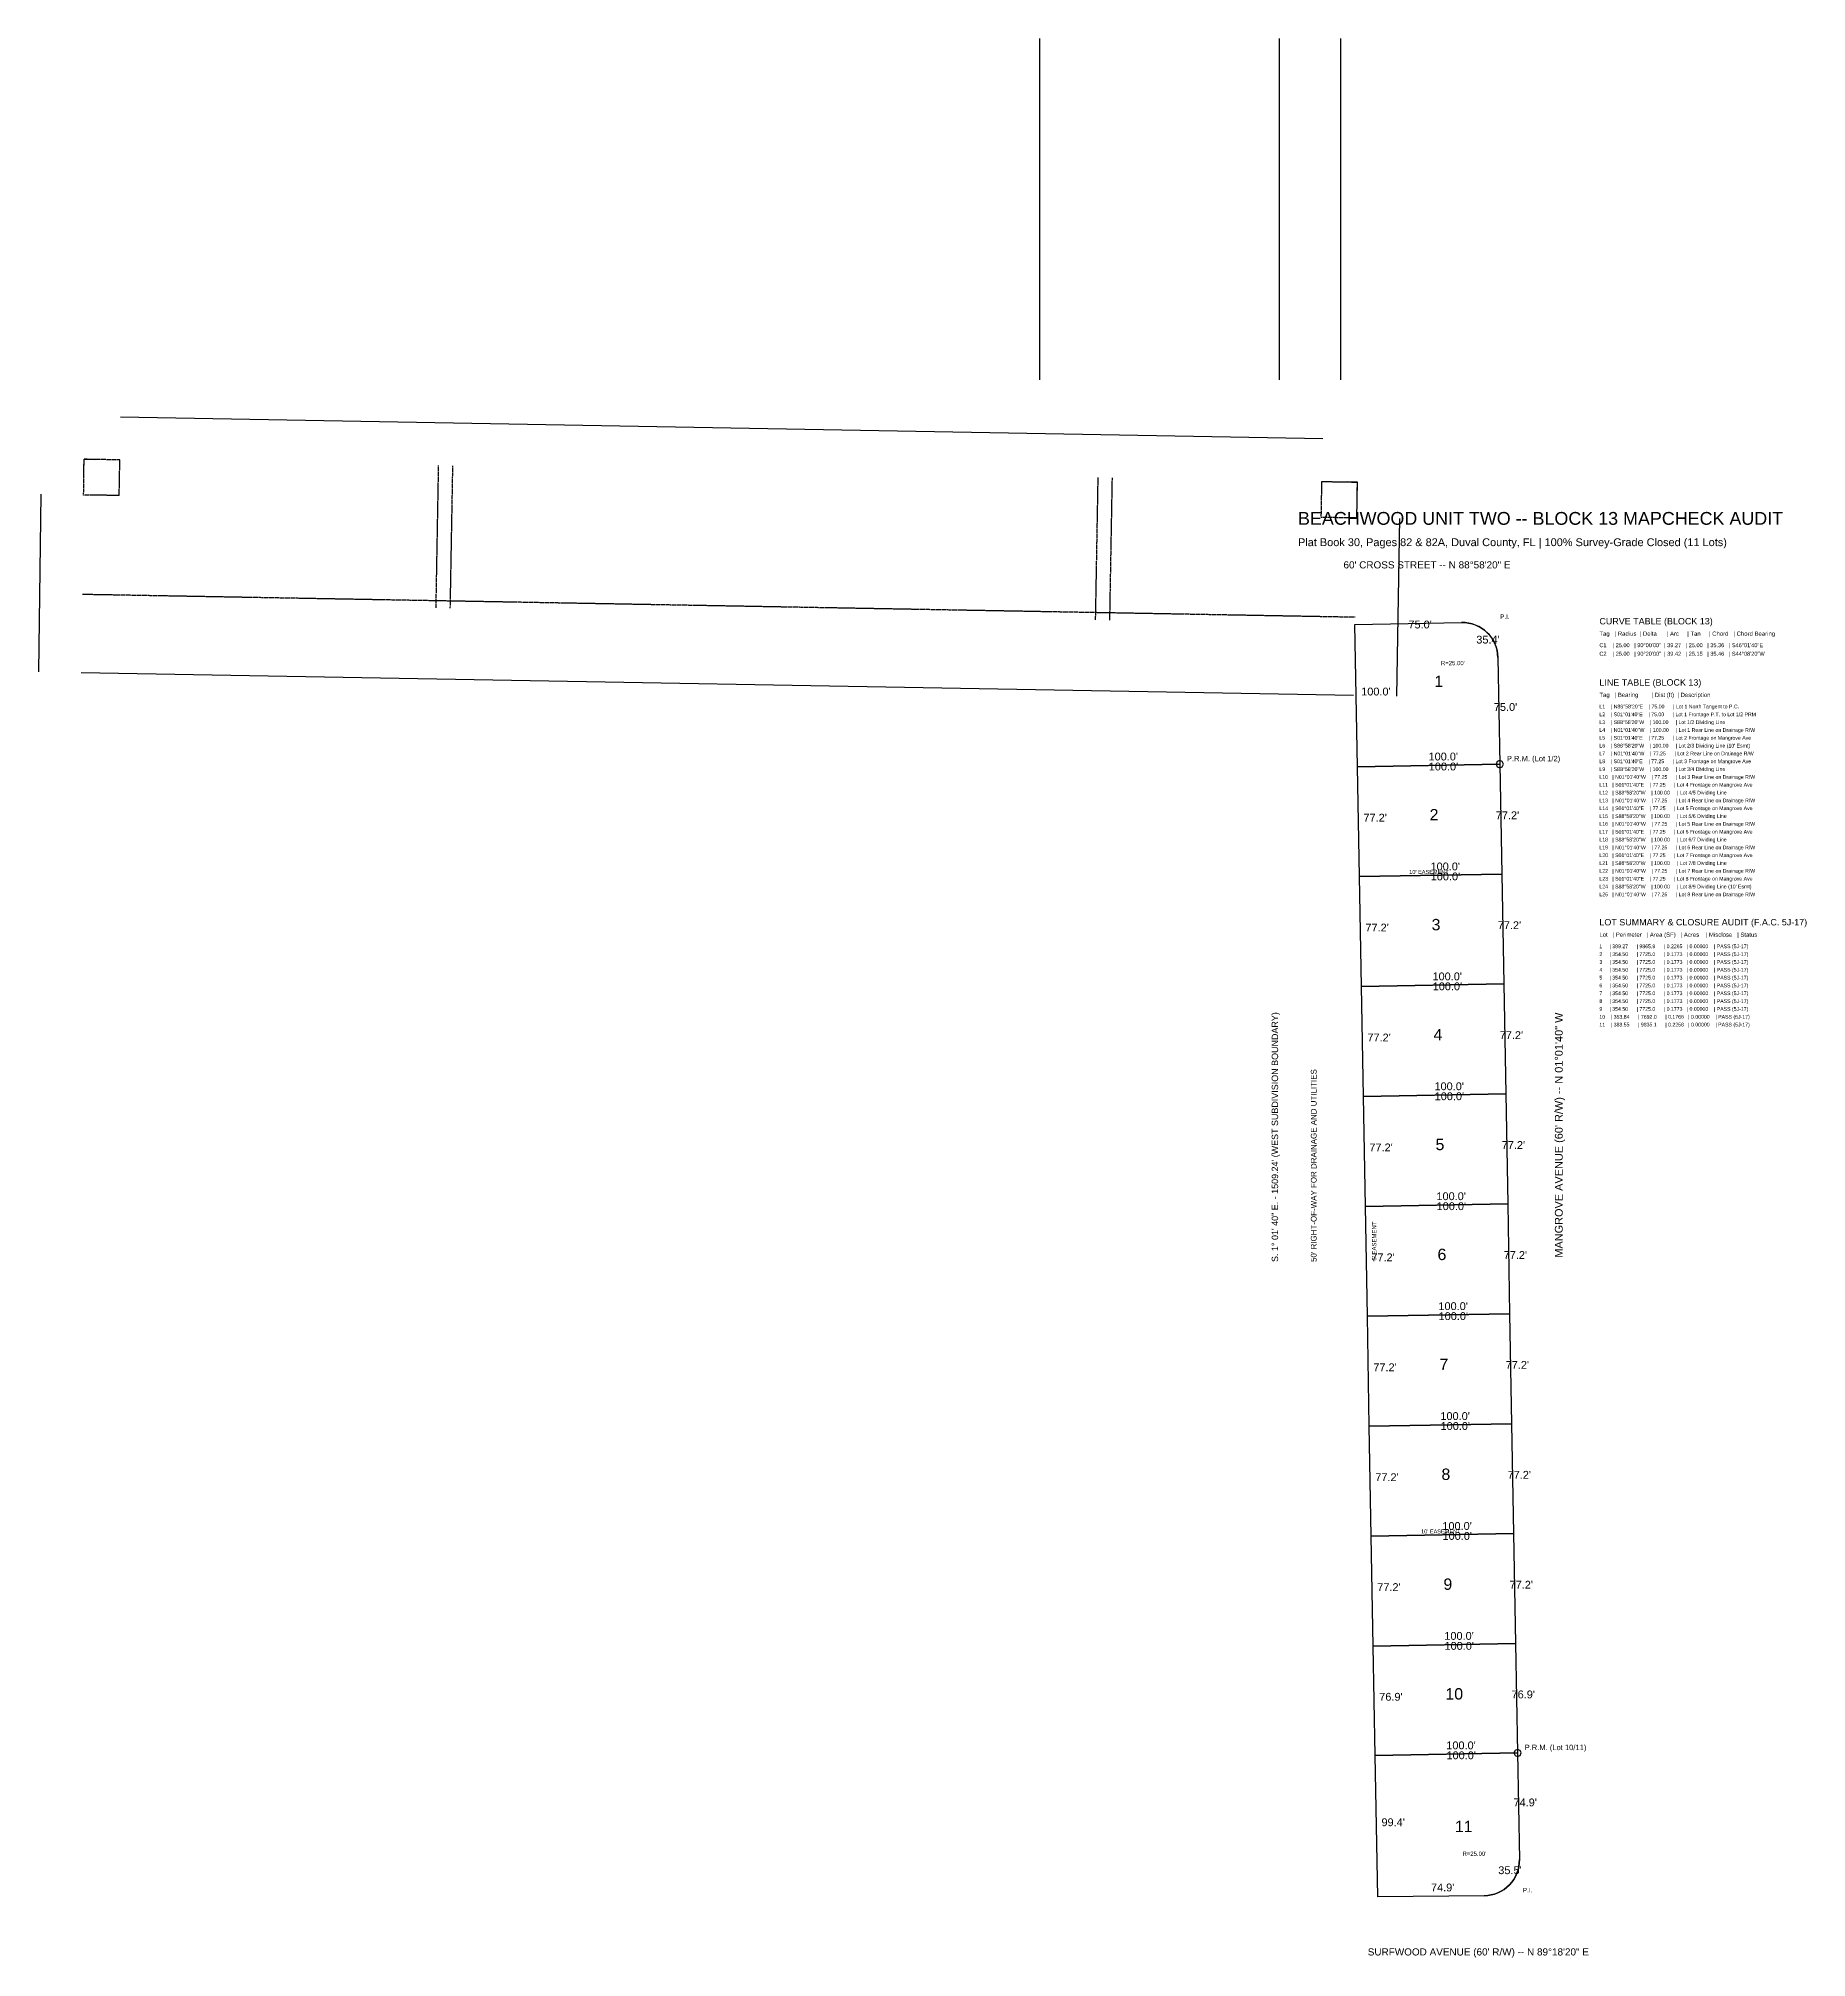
# Model space of a CAD drawing. Extents: x 75 to 1317, y 63 to 1412.
import ezdxf

# ---------------------------------------------------------------- set-up
doc = ezdxf.new("R2010")
doc.units = 0
doc.linetypes.add('DASHED', pattern=[0.75, 0.5, -0.25])
doc.linetypes.add('ROT_90.00', pattern=[0])
for name, color, linetype in [('BOUNDARY', 7, 'CONTINUOUS'), ('CURVE', 6, 'CONTINUOUS'), ('DIM-LABELS', 3, 'CONTINUOUS'), ('EASEMENT', 3, 'DASHED'), ('LOT_LINE', 4, 'CONTINUOUS'), ('MONUMENT', 2, 'CONTINUOUS'), ('RADIAL_LINE', 1, 'DASHED'), ('ROW_STREET', 2, 'CONTINUOUS'), ('STREET_CL', 2, 'Continuous'), ('TABLE_FRAME', 7, 'CONTINUOUS'), ('TABLE_TEXT', 4, 'CONTINUOUS'), ('TEXT-LABELS', 7, 'CONTINUOUS'), ('TITLEBLOCK', 2, 'CONTINUOUS')]:
    doc.layers.add(name, color=color, linetype=linetype)
doc.styles.get("Standard").update_dxf_attribs({"font": 'Arial'})

msp = doc.modelspace()

# ---------------------------------------------------------------- linework, layer by layer
at = {"layer": 'BOUNDARY'}
msp.add_line((999.1031, 950.008), (104.907, 966.0499), dxfattribs=at)
at = {"layer": 'CURVE'}
for points in [[(1074.9879, 1001.3453), (1077.4401, 1001.2689), (1079.873, 1000.9525), (1082.2632, 1000.3991), (1084.5876, 999.6142), (1086.8239, 998.6052), (1088.9505, 997.3818), (1090.947, 995.9559), (1092.7941, 994.3412), (1094.474, 992.5532), (1095.9706, 990.6092), (1097.2695, 988.5278), (1098.358, 986.3292), (1099.2258, 984.0344), (1099.8646, 981.6656), (1100.268, 979.2456), (1100.4323, 976.7977)], [(1115.5852, 132.1578), (1115.5081, 129.6965), (1115.1892, 127.2548), (1114.6316, 124.8563), (1113.8408, 122.5242), (1112.8244, 120.2813), (1111.5922, 118.1493), (1110.1563, 116.1488), (1108.5306, 114.2993), (1106.7308, 112.6187), (1104.7743, 111.1233), (1102.6803, 109.8277), (1100.4689, 108.7443), (1098.1617, 107.8838), (1095.7811, 107.2544), (1093.35, 106.8622), (1090.8922, 106.7111)]]:
    msp.add_lwpolyline(points, dxfattribs=at)
for centre, start, end in [((1075.4364, 976.3493), 1.0278, 91.0278), ((1090.5892, 131.7093), 270.6944, 1.0278)]:
    msp.add_arc(centre, 25, start, end, dxfattribs=at)
at = {"layer": 'EASEMENT'}
for p, q in [((354.3539, 1011.5829), (356.1476, 1111.5668)), ((364.3523, 1011.4035), (366.146, 1111.3875)), ((817.7793, 1003.269), (819.573, 1103.253)), ((827.7777, 1003.0897), (829.5714, 1103.0736)), ((1000.0897, 1004.9992), (105.8936, 1021.0411))]:
    msp.add_line(p, q, dxfattribs=at)
at = {"layer": 'LOT_LINE'}
for points in [[(1001.7937, 900.0161), (1000, 1000), (1074.9879, 1001.3453), (1077.4401, 1001.2689), (1079.873, 1000.9525), (1082.2632, 1000.3991), (1084.5876, 999.6142), (1086.8239, 998.6052), (1088.9505, 997.3818), (1090.947, 995.9559), (1092.7941, 994.3412), (1094.474, 992.5532), (1095.9706, 990.6092), (1097.2695, 988.5278), (1098.358, 986.3292), (1099.2258, 984.0344), (1099.8646, 981.6656), (1100.268, 979.2456), (1100.4323, 976.7977), (1101.7776, 901.8098)], [(1003.1794, 822.7785), (1001.7937, 900.0161), (1101.7776, 901.8098), (1103.1633, 824.5722)], [(1004.565, 745.5409), (1003.1794, 822.7785), (1103.1633, 824.5722), (1104.5489, 747.3347)], [(1005.9506, 668.3034), (1004.565, 745.5409), (1104.5489, 747.3347), (1105.9346, 670.0971)], [(1007.3363, 591.0658), (1005.9506, 668.3034), (1105.9346, 670.0971), (1107.3202, 592.8595)], [(1008.7219, 513.8282), (1007.3363, 591.0658), (1107.3202, 592.8595), (1108.7058, 515.6219)], [(1010.1076, 436.5907), (1008.7219, 513.8282), (1108.7058, 515.6219), (1110.0915, 438.3844)], [(1011.4932, 359.3531), (1010.1076, 436.5907), (1110.0915, 438.3844), (1111.4771, 361.1468)], [(1012.8789, 282.1155), (1011.4932, 359.3531), (1111.4771, 361.1468), (1112.8628, 283.9092)], [(1014.2586, 205.2079), (1012.8789, 282.1155), (1112.8628, 283.9092), (1114.2425, 207.0016)], [(1016.0419, 105.8039), (1014.2586, 205.2079), (1114.2425, 207.0016), (1115.5852, 132.1578), (1115.5081, 129.6965), (1115.1892, 127.2548), (1114.6316, 124.8563), (1113.8408, 122.5242), (1112.8244, 120.2813), (1111.5922, 118.1493), (1110.1563, 116.1488), (1108.5306, 114.2993), (1106.7308, 112.6187), (1104.7743, 111.1233), (1102.6803, 109.8277), (1100.4689, 108.7443), (1098.1617, 107.8838), (1095.7811, 107.2544), (1093.35, 106.8622), (1090.8922, 106.7111)]]:
    msp.add_lwpolyline(points, close=True, dxfattribs=at)
at = {"layer": 'MONUMENT'}
for points in [[(1104.2776, 901.8098), (1103.5454, 903.5776), (1101.7776, 904.3098), (1100.0099, 903.5776), (1099.2776, 901.8098), (1100.0099, 900.042), (1101.7776, 899.3098), (1103.5454, 900.042)], [(1116.7425, 207.0016), (1116.0103, 208.7694), (1114.2425, 209.5016), (1112.4747, 208.7694), (1111.7425, 207.0016), (1112.4747, 205.2338), (1114.2425, 204.5016), (1116.0103, 205.2338)]]:
    msp.add_lwpolyline(points, close=True, dxfattribs=at)
for p in [(1101.7776, 901.8098), (1114.2425, 207.0016)]:
    msp.add_point(p, dxfattribs=at)
at = {"layer": 'RADIAL_LINE'}
for p, q in [((106.7111, 1090.8922), (107.0159, 1116.0363)), ((132.1578, 1115.5852), (107.0159, 1116.0363)), ((131.7093, 1090.5892), (132.1578, 1115.5852)), ((976.3493, 1075.4364), (976.7977, 1100.4323)), ((976.7977, 1100.4323), (1001.7937, 1099.9839)), ((1001.3453, 1074.9879), (1001.7937, 1099.9839)), ((131.7093, 1090.5892), (106.7111, 1090.8922)), ((976.3493, 1075.4364), (1001.3453, 1074.9879))]:
    msp.add_line(p, q, dxfattribs=at)
at = {"layer": 'ROW_STREET'}
for p, q in [((106.9311, 1109.0368), (107.0159, 1116.0363)), ((107.0159, 1116.0363), (114.0148, 1115.9107)), ((1001.7937, 1099.9839), (994.7948, 1100.1095)), ((1001.6682, 1092.985), (1001.7937, 1099.9839))]:
    msp.add_line(p, q, dxfattribs=at)
at = {"layer": 'STREET_CL'}
for p, q in [((977.3359, 1130.4275), (132.6959, 1145.5804)), ((76.716, 1091.4303), (74.9119, 966.5881)), ((1031.3405, 1074.4498), (1029.0983, 949.4699))]:
    msp.add_line(p, q, dxfattribs=at)
at = {"layer": 'TABLE_FRAME'}
for p, q in [((778.5, 1171.7776), (778.5, 1411.7776)), ((947, 1171.7776), (947, 1411.7776)), ((990, 1171.7776), (990, 1411.7776))]:
    msp.add_line(p, q, dxfattribs=at)

# ---------------------------------------------------------------- texts
at = {"layer": 'BOUNDARY', "linetype": 'ROT_90.00'}
msp.add_text('S. 1%%d 01\' 40" E. - 1509.24\' (WEST SUBDIVISION BOUNDARY)', height=4.5, rotation=90, dxfattribs=at).set_placement((946.029, 552.0051))
at = {"layer": 'DIM-LABELS'}
for s, height, p in [("75.0'", 5.5, (1037.5567, 997.1732)), ('P.I.', 3.2, (1101.9839, 1003.7937)), ("35.4'", 5.5, (1085.2801, 986.5526)), ("100.0'", 5.5, (1004.3963, 950.0708)), ("75.0'", 5.5, (1097.6055, 939.241)), ("100.0'", 5.5, (1051.7229, 904.4124)), ("100.0'", 5.5, (1051.8485, 897.4135)), ("77.2'", 5.5, (1005.986, 861.4601)), ("77.2'", 5.5, (1098.971, 863.1282)), ("100.0'", 5.5, (1053.1085, 827.1748)), ("100.0'", 5.5, (1053.2341, 820.1759)), ("77.2'", 5.5, (1007.3716, 784.2225)), ("77.2'", 5.5, (1100.3567, 785.8907)), ("100.0'", 5.5, (1054.4942, 749.9372)), ("100.0'", 5.5, (1054.6197, 742.9384)), ("77.2'", 5.5, (1008.7573, 706.9849)), ("77.2'", 5.5, (1101.7423, 708.6531)), ("100.0'", 5.5, (1055.8798, 672.6997)), ("100.0'", 5.5, (1056.0054, 665.7008)), ("77.2'", 5.5, (1010.1429, 629.7474)), ("77.2'", 5.5, (1103.1279, 631.4155)), ("100.0'", 5.5, (1057.2655, 595.4621)), ("100.0'", 5.5, (1057.391, 588.4632)), ("77.2'", 5.5, (1011.5286, 552.5098)), ("77.2'", 5.5, (1104.5136, 554.1779)), ("100.0'", 5.5, (1058.6511, 518.2245)), ("100.0'", 5.5, (1058.7767, 511.2256)), ("77.2'", 5.5, (1012.9142, 475.2722)), ("77.2'", 5.5, (1105.8992, 476.9404)), ("100.0'", 5.5, (1060.0368, 440.987)), ("100.0'", 5.5, (1060.1623, 433.9881)), ("77.2'", 5.5, (1107.2849, 399.7028)), ("77.2'", 5.5, (1014.2998, 398.0347)), ("100.0'", 5.5, (1061.4224, 363.7494)), ("100.0'", 5.5, (1061.548, 356.7505)), ("77.2'", 5.5, (1015.6855, 320.7971)), ("77.2'", 5.5, (1108.6705, 322.4652)), ("100.0'", 5.5, (1062.808, 286.5118)), ("100.0'", 5.5, (1062.9336, 279.5129)), ("76.9'", 5.5, (1017.0682, 243.7245)), ("76.9'", 5.5, (1110.0532, 245.3926)), ("100.0'", 5.5, (1064.1878, 209.6042)), ("100.0'", 5.5, (1064.3133, 202.6053)), ("74.9'", 5.5, (1111.4144, 169.5169)), ("99.4'", 5.5, (1018.6497, 155.5687)), ("35.5'", 5.5, (1100.7269, 121.8719)), ("74.9'", 5.5, (1053.4246, 109.7573)), ('P.I.', 3.2, (1118.0363, 109.0159))]:
    msp.add_text(s, height=height, dxfattribs=at).set_placement(p)
at = {"layer": 'EASEMENT'}
for p in [(1038.1713, 824.6754), (1046.4852, 361.2499)]:
    msp.add_text("10' EASEMENT", height=2.8, dxfattribs=at).set_placement(p)
at = {"layer": 'EASEMENT', "linetype": 'ROT_90.00'}
msp.add_text("5' EASEMENT", height=3, rotation=90, dxfattribs=at).set_placement((1015.0201, 552.9916))
at = {"layer": 'MONUMENT'}
for s, p in [('P.R.M. (Lot 1/2)', (1106.7776, 903.8098)), ('P.R.M. (Lot 10/11)', (1119.2425, 209.0016))]:
    msp.add_text(s, height=3.8, dxfattribs=at).set_placement(p)
at = {"layer": 'ROW_STREET'}
for s, p in [('60\' CROSS STREET -- N 88%%d58\'20" E', (991.9599, 1039.3405)), ('SURFWOOD AVENUE (60\' R/W) -- N 89%%d18\'20" E', (1009.0092, 64.716))]:
    msp.add_text(s, height=5, dxfattribs=at).set_placement(p)
at = {"layer": 'ROW_STREET', "linetype": 'ROT_90.00'}
for s, height, p in [('MANGROVE AVENUE (60\' R/W) -- N 01%%d01\'40" W', 5.5, (1146.0039, 555.0159)), ("50' RIGHT-OF-WAY FOR DRAINAGE AND UTILITIES", 4, (973.029, 552.0051))]:
    msp.add_text(s, height=height, rotation=90, dxfattribs=at).set_placement(p)
at = {"layer": 'TABLE_FRAME'}
for s, p in [('Tag   | Radius  | Delta      | Arc     | Tan     | Chord   | Chord Bearing', (1171.7776, 992)), ('Tag   | Bearing        | Dist (ft)  | Description', (1171.7776, 949)), ('Lot   | Perimeter   | Area (SF)   | Acres    | Misclose   | Status', (1171.7776, 780.5))]:
    msp.add_text(s, height=3, dxfattribs=at).set_placement(p)
at = {"layer": 'TABLE_TEXT'}
for s, height, p in [('C1    | 25.00   | 90%%d00\'00"  | 39.27   | 25.00   | 35.36   | S46%%d01\'40"E', 2.8, (1171.7776, 984)), ('C2    | 25.00   | 90%%d20\'00"  | 39.42   | 25.15   | 35.46   | S44%%d08\'20"W', 2.8, (1171.7776, 978)), ('L1    | N88%%d58\'20"E    | 75.00      | Lot 1 North Tangent to P.C.', 2.6, (1171.7776, 941)), ('L2    | S01%%d01\'40"E    | 75.00      | Lot 1 Frontage P.T. to Lot 1/2 PRM', 2.6, (1171.7776, 935.5)), ('L3    | S88%%d58\'20"W    | 100.00     | Lot 1/2 Dividing Line', 2.6, (1171.7776, 930)), ('L4    | N01%%d01\'40"W    | 100.00     | Lot 1 Rear Line on Drainage R/W', 2.6, (1171.7776, 924.5)), ('L5    | S01%%d01\'40"E    | 77.25      | Lot 2 Frontage on Mangrove Ave', 2.6, (1171.7776, 919)), ('L6    | S88%%d58\'20"W    | 100.00     | Lot 2/3 Dividing Line (10\' Esmt)', 2.6, (1171.7776, 913.5)), ('L7    | N01%%d01\'40"W    | 77.25      | Lot 2 Rear Line on Drainage R/W', 2.6, (1171.7776, 908)), ('L8    | S01%%d01\'40"E    | 77.25      | Lot 3 Frontage on Mangrove Ave', 2.6, (1171.7776, 902.5)), ('L9    | S88%%d58\'20"W    | 100.00     | Lot 3/4 Dividing Line', 2.6, (1171.7776, 897)), ('L10   | N01%%d01\'40"W    | 77.25      | Lot 3 Rear Line on Drainage R/W', 2.6, (1171.7776, 891.5)), ('L11   | S01%%d01\'40"E    | 77.25      | Lot 4 Frontage on Mangrove Ave', 2.6, (1171.7776, 886)), ('L12   | S88%%d58\'20"W    | 100.00     | Lot 4/5 Dividing Line', 2.6, (1171.7776, 880.5)), ('L13   | N01%%d01\'40"W    | 77.25      | Lot 4 Rear Line on Drainage R/W', 2.6, (1171.7776, 875)), ('L14   | S01%%d01\'40"E    | 77.25      | Lot 5 Frontage on Mangrove Ave', 2.6, (1171.7776, 869.5)), ('L15   | S88%%d58\'20"W    | 100.00     | Lot 5/6 Dividing Line', 2.6, (1171.7776, 864)), ('L16   | N01%%d01\'40"W    | 77.25      | Lot 5 Rear Line on Drainage R/W', 2.6, (1171.7776, 858.5)), ('L17   | S01%%d01\'40"E    | 77.25      | Lot 6 Frontage on Mangrove Ave', 2.6, (1171.7776, 853)), ('L18   | S88%%d58\'20"W    | 100.00     | Lot 6/7 Dividing Line', 2.6, (1171.7776, 847.5)), ('L19   | N01%%d01\'40"W    | 77.25      | Lot 6 Rear Line on Drainage R/W', 2.6, (1171.7776, 842)), ('L20   | S01%%d01\'40"E    | 77.25      | Lot 7 Frontage on Mangrove Ave', 2.6, (1171.7776, 836.5)), ('L21   | S88%%d58\'20"W    | 100.00     | Lot 7/8 Dividing Line', 2.6, (1171.7776, 831)), ('L22   | N01%%d01\'40"W    | 77.25      | Lot 7 Rear Line on Drainage R/W', 2.6, (1171.7776, 825.5)), ('L23   | S01%%d01\'40"E    | 77.25      | Lot 8 Frontage on Mangrove Ave', 2.6, (1171.7776, 820)), ('L24   | S88%%d58\'20"W    | 100.00     | Lot 8/9 Dividing Line (10\' Esmt)', 2.6, (1171.7776, 814.5)), ('L25   | N01%%d01\'40"W    | 77.25      | Lot 8 Rear Line on Drainage R/W', 2.6, (1171.7776, 809)), ('2     | 354.50      | 7725.0      | 0.1773   | 0.00000    | PASS (5J-17)', 2.6, (1171.7776, 767)), ('1     | 389.27      | 9865.9      | 0.2265   | 0.00000    | PASS (5J-17)', 2.6, (1171.7776, 772.5)), ('4     | 354.50      | 7725.0      | 0.1773   | 0.00000    | PASS (5J-17)', 2.6, (1171.7776, 756)), ('3     | 354.50      | 7725.0      | 0.1773   | 0.00000    | PASS (5J-17)', 2.6, (1171.7776, 761.5)), ('5     | 354.50      | 7725.0      | 0.1773   | 0.00000    | PASS (5J-17)', 2.6, (1171.7776, 750.5)), ('6     | 354.50      | 7725.0      | 0.1773   | 0.00000    | PASS (5J-17)', 2.6, (1171.7776, 745)), ('7     | 354.50      | 7725.0      | 0.1773   | 0.00000    | PASS (5J-17)', 2.6, (1171.7776, 739.5)), ('8     | 354.50      | 7725.0      | 0.1773   | 0.00000    | PASS (5J-17)', 2.6, (1171.7776, 734)), ('9     | 354.50      | 7725.0      | 0.1773   | 0.00000    | PASS (5J-17)', 2.6, (1171.7776, 728.5)), ('10    | 353.84      | 7692.0      | 0.1766   | 0.00000    | PASS (5J-17)', 2.6, (1171.7776, 723)), ('11    | 388.55      | 9835.1      | 0.2258   | 0.00000    | PASS (5J-17)', 2.6, (1171.7776, 717.5))]:
    msp.add_text(s, height=height, dxfattribs=at).set_placement(p)
at = {"layer": 'TEXT-LABELS'}
for s, height, p in [("R=25.00'", 3, (1060.4364, 971.3493)), ('1', 8, (1055.7983, 955.9938)), ('2', 8, (1052.4785, 862.2942)), ('3', 8, (1053.8641, 785.0566)), ('4', 8, (1055.2498, 707.819)), ('5', 8, (1056.6354, 630.5814)), ('6', 8, (1058.0211, 553.3439)), ('7', 8, (1059.4067, 476.1063)), ('8', 8, (1060.7924, 398.8687)), ('9', 8, (1062.178, 321.6312)), ('10', 8, (1063.5607, 244.5586)), ('11', 8, (1070.2041, 151.3765)), ("R=25.00'", 3, (1075.5892, 134.7093))]:
    msp.add_text(s, height=height, dxfattribs=at).set_placement(p)
at = {"layer": 'TITLEBLOCK'}
for s, height, p in [('BEACHWOOD UNIT TWO -- BLOCK 13 MAPCHECK AUDIT', 9, (960, 1070)), ('Plat Book 30, Pages 82 & 82A, Duval County, FL | 100% Survey-Grade Closed (11 Lots)', 5.5, (960, 1055)), ('CURVE TABLE (BLOCK 13)', 4.5, (1171.7776, 1000)), ('LINE TABLE (BLOCK 13)', 4.5, (1171.7776, 957)), ('LOT SUMMARY & CLOSURE AUDIT (F.A.C. 5J-17)', 4.5, (1171.7776, 788.5))]:
    msp.add_text(s, height=height, dxfattribs=at).set_placement(p)

doc.saveas('drawing.dxf')
